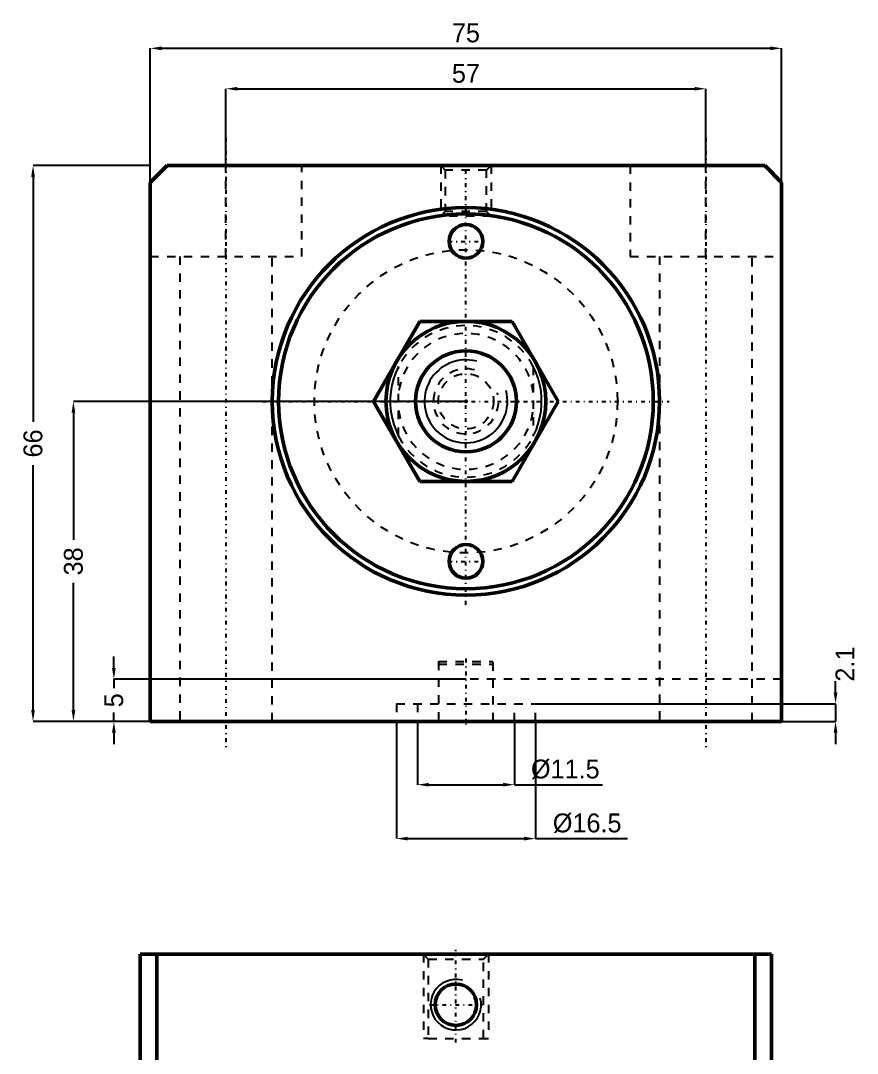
# Model space of a CAD drawing. Header units: millimetres. Extents: x -76 to 398, y -321 to 45.
# Drawn here: x -52.9 to 46.5, y -77.4 to 45.2 of the extents above; entities that cross this region are included whole.
import ezdxf

# ---------------------------------------------------------------- set-up
doc = ezdxf.new("R2010")
doc.units = ezdxf.units.MM
doc.linetypes.add('Center', pattern=[1.5, 0.45, -0.5, 0.05, -0.5])
doc.linetypes.add('Dashed', pattern=[2, 1, -1])
for name, color, linetype, lineweight in [('2d ConnectionPoints', 7, 'Continuous', 50), ('AM_0', 7, 'Continuous', 50), ('AM_5', 3, 'Continuous', 25), ('AM_7', 7, 'Center', 25), ('AM_9', 6, 'Dashed', 25)]:
    doc.layers.add(name, color=color, linetype=linetype, lineweight=lineweight)
doc.dimstyles.new('ISO-25', dxfattribs={"dimtxt": 2.5, "dimasz": 2.5, "dimexe": 1.25, "dimexo": 0.625, "dimtad": 1, "dimtxsty": 'Standard', "dimcen": 2.5, "dimadec": 0, "dimazin": 0, "dimtfac": 1, "dimtmove": 0, "dimatfit": 3, "dimfxl": 1, "dimarcsym": 0})

# ---------------------------------------------------------------- blocks, each defined once
blk = doc.blocks.new('1_JECN_M20_EX_32_150ST_rod_0_in_JECN_M20_EX_32_150ST_0__0')
at = {"layer": 'AM_0'}
for p, q in [((-10.97, 0), (-5.48, 9.5)), ((-5.48, 9.5), (5.48, 9.5)), ((5.48, 9.5), (10.97, 0)), ((-5.48, -9.5), (-10.97, 0)), ((10.97, 0), (5.48, -9.5)), ((5.48, -9.5), (-5.48, -9.5))]:
    blk.add_line(p, q, dxfattribs=at)
for radius in [9.5, 6]:
    blk.add_circle((0, 0), radius, dxfattribs=at)
at = {"layer": 'AM_5'}
blk.add_arc((0, 0), 4.93, 75, 15, dxfattribs=at)
at = {"layer": 'AM_9'}
for p, q in [((-8, -4.12), (-8, 4.12)), ((8, 4.12), (8, -4.12))]:
    blk.add_line(p, q, dxfattribs=at)
for points in [[(-8, 4.12), (-8.33, 3.41), (-8.59, 2.67), (-8.79, 1.91), (-8.93, 1.14), (-8.99, 0.36), (-8.99, -0.43), (-8.92, -1.21), (-8.78, -1.98), (-8.57, -2.74), (-8.3, -3.48), (-8, -4.12)], [(8, -4.12), (8.33, -3.41), (8.59, -2.67), (8.79, -1.91), (8.93, -1.14), (8.99, -0.36), (8.99, 0.43), (8.92, 1.21), (8.78, 1.98), (8.57, 2.74), (8.3, 3.48), (8, 4.12)]]:
    blk.add_lwpolyline(points, dxfattribs=at)
for radius, start, end in [(9, 27.266, 152.734), (8.07, 7.4106, 172.5894), (8.07, 187.4106, 352.5894), (9, 207.266, 332.734)]:
    blk.add_arc((0, 0), radius, start, end, dxfattribs=at)
blk = doc.blocks.new('2_JECN_M20_EX_32_150ST__body_0_in_JECN_M20_EX_32_150ST_0__0')
at = {"layer": 'AM_0'}
for p, q in [((-35.5, 28), (-37.5, 26)), ((35.5, 28), (-35.5, 28)), ((37.5, 26), (35.5, 28)), ((-37.5, 26), (-37.5, -38)), ((37.5, -38), (37.5, 26)), ((-37.5, -38), (37.5, -38))]:
    blk.add_line(p, q, dxfattribs=at)
for centre, radius in [((0, 0), 23), ((0, 0), 22.25), ((0, 19), 2), ((0, -19), 2)]:
    blk.add_circle(centre, radius, dxfattribs=at)
at = {"layer": 'AM_5', "linetype": 'Dashed'}
for p, q in [((-3, 28), (-3, 22)), ((3, 28), (3, 22))]:
    blk.add_line(p, q, dxfattribs=at)
blk.add_arc((0, 0), 3.8615, 75, 15, dxfattribs=at)
at = {"layer": 'AM_7'}
for p, q in [((-28.5, 31.3), (-28.5, -41.3)), ((28.5, 31.3), (28.5, -41.3)), ((0, -24.15), (0, 28.3)), ((-2.1, 19), (2.1, 19)), ((-24.15, 0), (24.15, 0)), ((-2.1, -19), (2.1, -19)), ((0, -30.545), (0, -38.355))]:
    blk.add_line(p, q, dxfattribs=at)
at = {"layer": 'AM_9'}
for p, q in [((-28.5, 17.2), (-28.5, 28)), ((-19.5, 17.2), (-19.5, 28)), ((-3, 28), (-2.4585, 27.4585)), ((-2.4585, 27.4585), (-2.4585, 22.5415)), ((2.4585, 27.4585), (-2.4585, 27.4585)), ((2.4585, 27.4585), (3, 28)), ((2.4585, 22.5415), (2.4585, 27.4585)), ((19.5, 28), (19.5, 17.2)), ((28.5, 17.2), (28.5, 28)), ((-2.4585, 22.5415), (-3, 22)), ((2.4585, 22.5415), (-2.4585, 22.5415)), ((3, 22), (2.4585, 22.5415)), ((3, 22), (-3, 22)), ((-37.5, 17.2), (-19.5, 17.2)), ((-34, 17.2), (-34, -38)), ((-23, -38), (-23, 17.2)), ((19.5, 17.2), (37.5, 17.2)), ((23, 17.2), (23, -38)), ((34, -38), (34, 17.2)), ((-3.25, -30.9), (3.25, -30.9)), ((-3.25, -30.9), (-3.25, -38)), ((-3.25, -31.2), (3.25, -31.2)), ((3.25, -38), (3.25, -30.9)), ((37.5, -33), (-37.5, -33)), ((-8.25, -35.9), (8.25, -35.9)), ((-8.25, -35.9), (-8.25, -38)), ((-5.75, -35.9), (-5.75, -38)), ((5.75, -38), (5.75, -35.9)), ((8.25, -38), (8.25, -35.9))]:
    blk.add_line(p, q, dxfattribs=at)
for radius in [18, 3.2805]:
    blk.add_circle((0, 0), radius, dxfattribs=at)
blk = doc.blocks.new('*D3')
at = {"layer": 'AM_5', "color": 0, "lineweight": -2}
for p, q in [((-28.5, 28), (-28.5, 37.12)), ((-27.16, 37.12), (27.16, 37.12)), ((28.5, 28), (28.5, 37.12))]:
    blk.add_line(p, q, dxfattribs=at)
at = {"layer": 'AM_5', "color": 0}
for points in [[(-27.16, 37.34), (-27.16, 36.9), (-28.5, 37.12)], [(27.16, 36.9), (27.16, 37.34), (28.5, 37.12)]]:
    blk.add_solid(points, dxfattribs=at)
at = {"layer": 'Defpoints', "color": 0}
for p in [(28.5, 37.12), (-28.5, 28), (28.5, 28)]:
    blk.add_point(p, dxfattribs=at)
at = {"layer": 'AM_5', "color": 0, "insert": (0, 38.94), "char_height": 2.24, "attachment_point": 5}
blk.add_mtext('57', dxfattribs=at)
blk = doc.blocks.new('*D4')
at = {"layer": 'AM_5', "color": 0, "lineweight": -2}
for p, q in [((-37.5, 28), (-51.42, 28)), ((-51.42, 26.66), (-51.42, -2.44)), ((-51.42, -36.66), (-51.42, -7.56)), ((-37.5, -38), (-51.42, -38))]:
    blk.add_line(p, q, dxfattribs=at)
at = {"layer": 'AM_5', "color": 0}
for points in [[(-51.2, 26.66), (-51.64, 26.66), (-51.42, 28)], [(-51.64, -36.66), (-51.2, -36.66), (-51.42, -38)]]:
    blk.add_solid(points, dxfattribs=at)
at = {"layer": 'Defpoints', "color": 0}
for p in [(-37.5, 28), (-51.42, -38), (-37.5, -38)]:
    blk.add_point(p, dxfattribs=at)
at = {"layer": 'AM_5', "color": 0, "insert": (-51.42, -5), "char_height": 2.24, "attachment_point": 5, "rotation": 90}
blk.add_mtext('66', dxfattribs=at)
blk = doc.blocks.new('*D5')
at = {"layer": 'AM_5', "color": 0, "lineweight": -2}
for p, q in [((0, 0), (-46.62, 0)), ((-46.62, -1.34), (-46.62, -16.44)), ((-46.62, -36.66), (-46.62, -21.56)), ((-37.5, -38), (-46.62, -38))]:
    blk.add_line(p, q, dxfattribs=at)
at = {"layer": 'AM_5', "color": 0}
for points in [[(-46.4, -1.34), (-46.84, -1.34), (-46.62, 0)], [(-46.84, -36.66), (-46.4, -36.66), (-46.62, -38)]]:
    blk.add_solid(points, dxfattribs=at)
at = {"layer": 'Defpoints', "color": 0}
for p in [(0, 0), (-46.62, -38), (-37.5, -38)]:
    blk.add_point(p, dxfattribs=at)
at = {"layer": 'AM_5', "color": 0, "insert": (-46.62, -19), "char_height": 2.24, "attachment_point": 5, "rotation": 90}
blk.add_mtext('38', dxfattribs=at)
blk = doc.blocks.new('*D6')
at = {"layer": 'AM_5', "color": 0, "lineweight": -2}
for p, q in [((-41.82, -31.66), (-41.82, -30.31)), ((0, -33), (-41.82, -33)), ((-41.82, -33), (-41.82, -34.06)), ((-41.82, -38), (-41.82, -36.94)), ((-37.5, -38), (-41.82, -38)), ((-41.82, -39.34), (-41.82, -40.69))]:
    blk.add_line(p, q, dxfattribs=at)
at = {"layer": 'AM_5', "color": 0}
for points in [[(-42.04, -31.66), (-41.6, -31.66), (-41.82, -33)], [(-41.6, -39.34), (-42.04, -39.34), (-41.82, -38)]]:
    blk.add_solid(points, dxfattribs=at)
at = {"layer": 'Defpoints', "color": 0}
for p in [(-41.82, -33), (0, -33), (-37.5, -38)]:
    blk.add_point(p, dxfattribs=at)
at = {"layer": 'AM_5', "color": 0, "insert": (-41.82, -35.5), "char_height": 2.24, "attachment_point": 5, "rotation": 90}
blk.add_mtext('5', dxfattribs=at)
blk = doc.blocks.new('*D7')
at = {"layer": 'AM_5', "color": 0, "lineweight": -2}
for p, q in [((43.9, -34.556), (43.9, -33.212)), ((8.25, -35.9), (43.9, -35.9)), ((43.9, -35.9), (43.9, -38)), ((37.5, -38), (43.9, -38)), ((43.9, -39.344), (43.9, -40.688))]:
    blk.add_line(p, q, dxfattribs=at)
at = {"layer": 'AM_5', "color": 0}
for points in [[(43.676, -34.556), (44.124, -34.556), (43.9, -35.9)], [(44.124, -39.344), (43.676, -39.344), (43.9, -38)]]:
    blk.add_solid(points, dxfattribs=at)
at = {"layer": 'Defpoints', "color": 0}
for p in [(8.25, -35.9), (37.5, -38), (43.9, -38)]:
    blk.add_point(p, dxfattribs=at)
at = {"layer": 'AM_5', "color": 0, "insert": (45.02, -31.196), "char_height": 2.24, "attachment_point": 5, "rotation": 90}
blk.add_mtext('2.1', dxfattribs=at)
blk = doc.blocks.new('*D8')
at = {"layer": 'AM_5', "color": 0, "lineweight": -2}
for p, q in [((-5.75, -38), (-5.75, -45.52)), ((5.75, -38), (5.75, -45.52)), ((-4.41, -45.52), (4.41, -45.52)), ((5.75, -45.52), (16.23, -45.52))]:
    blk.add_line(p, q, dxfattribs=at)
at = {"layer": 'AM_5', "color": 0}
for points in [[(-4.41, -45.3), (-4.41, -45.74), (-5.75, -45.52)], [(4.41, -45.74), (4.41, -45.3), (5.75, -45.52)]]:
    blk.add_solid(points, dxfattribs=at)
at = {"layer": 'Defpoints', "color": 0}
for p in [(-5.75, -38), (5.75, -38), (5.75, -45.52)]:
    blk.add_point(p, dxfattribs=at)
at = {"layer": 'AM_5', "color": 0, "insert": (11.8, -43.7), "char_height": 2.24, "attachment_point": 5}
blk.add_mtext('Ø11.5', dxfattribs=at)
blk = doc.blocks.new('*D9')
at = {"layer": 'AM_5', "color": 0, "lineweight": -2}
for p, q in [((-8.25, -38), (-8.25, -51.92)), ((8.25, -38), (8.25, -51.92)), ((-6.91, -51.92), (6.91, -51.92)), ((8.25, -51.92), (19.2, -51.92))]:
    blk.add_line(p, q, dxfattribs=at)
at = {"layer": 'AM_5', "color": 0}
for points in [[(-6.91, -51.7), (-6.91, -52.14), (-8.25, -51.92)], [(6.91, -52.14), (6.91, -51.7), (8.25, -51.92)]]:
    blk.add_solid(points, dxfattribs=at)
at = {"layer": 'Defpoints', "color": 0}
for p in [(-8.25, -38), (8.25, -38), (8.25, -51.92)]:
    blk.add_point(p, dxfattribs=at)
at = {"layer": 'AM_5', "color": 0, "insert": (14.4, -50.1), "char_height": 2.24, "attachment_point": 5}
blk.add_mtext('Ø16.5', dxfattribs=at)
blk = doc.blocks.new('*D10')
at = {"layer": 'AM_5', "color": 0, "lineweight": -2}
for p, q in [((-37.5, -38), (-37.5, 41.92)), ((-36.16, 41.92), (36.16, 41.92)), ((37.5, -38), (37.5, 41.92))]:
    blk.add_line(p, q, dxfattribs=at)
at = {"layer": 'AM_5', "color": 0}
for points in [[(-36.16, 42.14), (-36.16, 41.7), (-37.5, 41.92)], [(36.16, 41.7), (36.16, 42.14), (37.5, 41.92)]]:
    blk.add_solid(points, dxfattribs=at)
at = {"layer": 'Defpoints', "color": 0}
for p in [(37.5, 41.92), (-37.5, -38), (37.5, -38)]:
    blk.add_point(p, dxfattribs=at)
at = {"layer": 'AM_5', "color": 0, "insert": (0, 43.74), "char_height": 2.24, "attachment_point": 5}
blk.add_mtext('75', dxfattribs=at)
blk = doc.blocks.new('2_JECN_M20_EX_32_150ST__body_0_in_JECN_M20_EX_32_150ST_0__4')
at = {"layer": 'AM_0'}
for p, q in [((37.5, 226), (-37.5, 226)), ((-37.5, 226), (-37.5, 0)), ((-35.5, 226), (-35.5, 69)), ((35.5, 226), (35.5, 69)), ((37.5, 226), (37.5, 0)), ((-28.5, 69), (-37.5, 69)), ((37.5, 69), (28.5, 69)), ((-37.5, 51), (-28.5, 51)), ((-35.5, 51), (-35.5, 33)), ((28.5, 51), (37.5, 51)), ((35.5, 51), (35.5, 33)), ((-28.5, 33), (-37.5, 33)), ((37.5, 33), (28.5, 33)), ((-37.5, 15), (-28.5, 15)), ((-35.5, 15), (-35.5, 0)), ((28.5, 15), (37.5, 15)), ((35.5, 15), (35.5, 0)), ((37.5, 0), (-37.5, 0))]:
    blk.add_line(p, q, dxfattribs=at)
for centre, radius in [((0, 220), 2.4585), ((-28.5, 60), 5.5), ((28.5, 60), 5.5), ((-28.5, 24), 5.5), ((28.5, 24), 5.5), ((0, 7), 2.4585)]:
    blk.add_circle(centre, radius, dxfattribs=at)
for centre, start, end in [((-28.5, 60), 270, 90), ((28.5, 60), 90, 270), ((-28.5, 24), 270, 90), ((28.5, 24), 90, 270)]:
    blk.add_arc(centre, 9, start, end, dxfattribs=at)
at = {"layer": 'AM_5', "linetype": 'Dashed'}
for p, q in [((-3.8615, 226), (-3.8615, 216)), ((3.8615, 226), (3.8615, 216)), ((-3.2805, 216), (-3.8615, 216)), ((3.2805, 216), (3.8615, 216))]:
    blk.add_line(p, q, dxfattribs=at)
at = {"layer": 'AM_5'}
for centre in [(0, 220), (0, 7)]:
    blk.add_arc(centre, 3, 75, 15, dxfattribs=at)
at = {"layer": 'AM_7'}
for p, q in [((0, 215.5), (0, 226.5)), ((-3.15, 220), (3.15, 220)), ((-28.5, 50.55), (-28.5, 69.45)), ((28.5, 50.55), (28.5, 69.45)), ((-37.95, 60), (-19.05, 60)), ((-8.6625, 60), (8.6625, 60)), ((19.05, 60), (37.95, 60)), ((-28.5, 14.55), (-28.5, 33.45)), ((28.5, 14.55), (28.5, 33.45)), ((-37.95, 24), (-19.05, 24)), ((-8.6625, 24), (8.6625, 24)), ((19.05, 24), (37.95, 24)), ((-3.15, 7), (3.15, 7))]:
    blk.add_line(p, q, dxfattribs=at)
at = {"layer": 'AM_9'}
for p, q in [((-3.8615, 226), (-3.2805, 225.419)), ((3.2805, 225.419), (3.8615, 226)), ((-3.2805, 225.419), (-3.2805, 216)), ((-3.2805, 225.419), (3.2805, 225.419)), ((3.2805, 216), (3.2805, 225.419)), ((-3.2805, 216), (3.2805, 216)), ((-18, 203), (18, 203)), ((-18, 203), (-18, 27)), ((18, 27), (18, 203)), ((37.5, 48), (-37.5, 48)), ((37.5, 36), (-37.5, 36)), ((-18, 27), (18, 27)), ((-9, 27), (-9, 0.8)), ((9, 0.8), (9, 27)), ((2, 3), (-2, 3)), ((-2, 3), (-2, 0.8)), ((2, 0.8), (2, 3)), ((23, 1), (-23, 1)), ((-23, 1), (-23, 0)), ((-22.25, 1), (-22.25, 0.8)), ((-22.25, 0.8), (22.25, 0.8)), ((22.25, 0.8), (22.25, 1)), ((23, 0), (23, 1))]:
    blk.add_line(p, q, dxfattribs=at)
for centre, radius in [((0, 60), 8.25), ((0, 60), 5.75), ((0, 60), 3.25), ((0, 24), 8.25), ((0, 24), 5.75), ((0, 24), 3.25)]:
    blk.add_circle(centre, radius, dxfattribs=at)

msp = doc.modelspace()

# ---------------------------------------------------------------- linework, layer by layer
at = {"layer": '2d ConnectionPoints'}
msp.add_point((0, 0), dxfattribs=at)
msp.add_point((0, 0), dxfattribs=at)

# ---------------------------------------------------------------- block references
for name, p in [('2_JECN_M20_EX_32_150ST__body_0_in_JECN_M20_EX_32_150ST_0__0', (0, 0)), ('1_JECN_M20_EX_32_150ST_rod_0_in_JECN_M20_EX_32_150ST_0__0', (0, 0)), ('2_JECN_M20_EX_32_150ST__body_0_in_JECN_M20_EX_32_150ST_0__4', (-1.196, -291.643))]:
    msp.add_blockref(name, p)

# ---------------------------------------------------------------- dimensions: what is measured, and where the dimension line sits
at = {"layer": 'AM_5'}
for base, p1, p2, text, picture, middle in [((37.5, 41.92), (-37.5, -38), (37.5, -38), '75', '*D10', (0, 41.92)), ((28.5, 37.12), (-28.5, 28), (28.5, 28), '57', '*D3', (0, 37.12)), ((8.25, -51.92), (-8.25, -38), (8.25, -38), 'Ø16.5', '*D9', (14.398, -51.92)), ((5.75, -45.52), (-5.75, -38), (5.75, -38), 'Ø11.5', '*D8', (11.798, -45.52))]:
    dim = msp.add_linear_dim(base=base, p1=p1, p2=p2, text=text, dimstyle='ISO-25', override={"dimtxt": 2.24, "dimasz": 1.344, "dimexe": 0, "dimexo": 0, "dimgap": 0.672}, dxfattribs=at)
    dim.commit()
    dim.dimension.update_dxf_attribs({"geometry": picture, "text_midpoint": middle, "dimtype": 160})
for base, p1, p2, text, picture, middle in [((-51.42, -38), (-37.5, 28), (-37.5, -38), '66', '*D4', (-51.42, -5)), ((-46.62, -38), (0, 0), (-37.5, -38), '38', '*D5', (-46.62, -19)), ((43.9, -38), (8.25, -35.9), (37.5, -38), '2.1', '*D7', (45.02, -31.196)), ((-41.82, -33), (-37.5, -38), (0, -33), '5', '*D6', (-41.82, -35.5))]:
    dim = msp.add_linear_dim(base=base, p1=p1, p2=p2, angle=90, text=text, dimstyle='ISO-25', override={"dimtxt": 2.24, "dimasz": 1.344, "dimexe": 0, "dimexo": 0, "dimgap": 0.672}, dxfattribs=at)
    dim.commit()
    dim.dimension.update_dxf_attribs({"geometry": picture, "text_midpoint": middle, "dimtype": 160, "text_rotation": 90})

doc.saveas('drawing.dxf')
